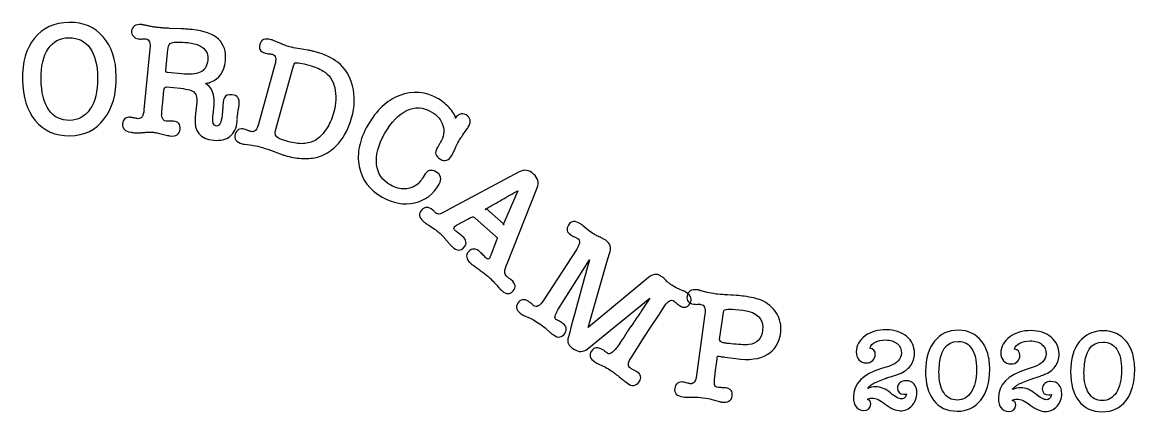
# Model space of a CAD drawing. Extents: x -9 to 42.7, y -72.1 to -54.
import ezdxf

# ---------------------------------------------------------------- set-up
doc = ezdxf.new("R2010")
doc.units = 0
doc.layers.add('LAYER_7', color=7, linetype='CONTINUOUS')

# ---------------------------------------------------------------- blocks, each defined once
blk = doc.blocks.new('BLOCK_2')
at = {"layer": 'LAYER_7', "color": 250}
for points, knots in [([(-6.753, -59.265), (-7.42, -59.273), (-7.953, -59.04), (-8.354, -58.565), (-8.74, -58.091), (-8.938, -57.456), (-8.947, -56.661), (-8.957, -55.861), (-8.772, -55.221), (-8.392, -54.743), (-8.008, -54.264), (-7.47, -54.02), (-6.778, -54.012), (-6.111, -54.004), (-5.585, -54.228), (-5.2, -54.682), (-4.804, -55.137), (-4.602, -55.747), (-4.592, -56.513), (-4.583, -57.342), (-4.772, -58.004), (-5.162, -58.498), (-5.531, -59.001), (-6.061, -59.257), (-6.753, -59.265)], [0, 0, 0, 0, 1, 1, 1, 2, 2, 2, 3, 3, 3, 4, 4, 4, 5, 5, 5, 6, 6, 6, 7, 7, 7, 8, 8, 8, 8]), ([(-0.232, -56.784), (-0.269, -56.801), (-0.303, -56.812), (-0.336, -56.819), (-0.369, -56.826), (-0.406, -56.835), (-0.447, -56.845), (-0.386, -56.886), (-0.332, -56.929), (-0.284, -56.973), (-0.236, -57.017), (-0.198, -57.068), (-0.169, -57.126), (-0.118, -57.22), (-0.084, -57.336), (-0.065, -57.474), (-0.046, -57.613), (-0.046, -57.778), (-0.065, -57.969), (-0.065, -57.969), (-0.097, -58.301), (-0.097, -58.301), (-0.104, -58.315), (-0.109, -58.342), (-0.112, -58.382), (-0.139, -58.657), (-0.084, -58.801), (0.054, -58.815), (0.196, -58.828), (0.284, -58.663), (0.318, -58.319), (0.318, -58.319), (0.338, -58.113), (0.338, -58.113), (0.338, -58.113), (0.348, -57.935), (0.348, -57.935), (0.348, -57.935), (0.358, -57.832), (0.358, -57.832), (0.365, -57.758), (0.374, -57.695), (0.384, -57.641), (0.394, -57.587), (0.408, -57.544), (0.426, -57.511), (0.487, -57.398), (0.603, -57.35), (0.775, -57.367), (1.026, -57.391), (1.138, -57.536), (1.113, -57.801), (1.112, -57.806), (1.11, -57.825), (1.107, -57.857), (1.104, -57.889), (1.098, -57.924), (1.09, -57.963), (1.087, -57.988), (1.083, -58.013), (1.078, -58.04), (1.073, -58.067), (1.07, -58.09), (1.068, -58.11), (1.058, -58.158), (1.052, -58.197), (1.049, -58.227), (1.046, -58.256), (1.044, -58.278), (1.042, -58.293), (1.042, -58.293), (1.025, -58.47), (1.025, -58.47), (1.028, -58.49), (1.029, -58.511), (1.026, -58.534), (1.024, -58.556), (1.022, -58.577), (1.02, -58.596), (0.99, -58.906), (0.879, -59.137), (0.689, -59.29), (0.497, -59.442), (0.245, -59.503), (-0.07, -59.473), (-0.704, -59.411), (-0.99, -59.065), (-0.929, -58.436), (-0.929, -58.436), (-0.908, -58.222), (-0.908, -58.222), (-0.908, -58.222), (-0.878, -57.987), (-0.878, -57.987), (-0.878, -57.987), (-0.863, -57.832), (-0.863, -57.832), (-0.835, -57.542), (-0.866, -57.355), (-0.957, -57.272), (-1.046, -57.169), (-1.263, -57.101), (-1.607, -57.067), (-1.607, -57.067), (-2.263, -57.003), (-2.263, -57.003), (-2.332, -56.997), (-2.372, -57.052), (-2.384, -57.17), (-2.384, -57.17), (-2.437, -57.716), (-2.437, -57.716), (-2.454, -57.888), (-2.466, -58.022), (-2.473, -58.118), (-2.479, -58.214), (-2.484, -58.275), (-2.486, -58.299), (-2.486, -58.299), (-2.486, -58.292), (-2.486, -58.292), (-2.465, -58.482), (-2.395, -58.584), (-2.277, -58.595), (-2.233, -58.599), (-2.191, -58.598), (-2.15, -58.592), (-2.07, -58.585), (-2.001, -58.585), (-1.942, -58.59), (-1.711, -58.613), (-1.606, -58.737), (-1.628, -58.963), (-1.651, -59.199), (-1.81, -59.303), (-2.105, -59.274), (-2.114, -59.268), (-2.124, -59.265), (-2.134, -59.264), (-2.163, -59.261), (-2.188, -59.256), (-2.207, -59.249), (-2.207, -59.249), (-2.578, -59.161), (-2.578, -59.161), (-2.656, -59.144), (-2.724, -59.13), (-2.782, -59.119), (-2.841, -59.108), (-2.897, -59.1), (-2.951, -59.095), (-2.981, -59.092), (-3.024, -59.093), (-3.081, -59.097), (-3.139, -59.101), (-3.199, -59.106), (-3.261, -59.109), (-3.324, -59.113), (-3.386, -59.118), (-3.449, -59.125), (-3.512, -59.131), (-3.565, -59.134), (-3.61, -59.135), (-3.664, -59.13), (-3.707, -59.128), (-3.74, -59.13), (-3.772, -59.131), (-3.827, -59.121), (-3.904, -59.099), (-4.189, -59.071), (-4.32, -58.939), (-4.297, -58.703), (-4.276, -58.487), (-4.153, -58.39), (-3.927, -58.412), (-3.922, -58.412), (-3.914, -58.414), (-3.905, -58.418), (-3.895, -58.421), (-3.881, -58.424), (-3.861, -58.426), (-3.846, -58.427), (-3.827, -58.43), (-3.802, -58.435), (-3.778, -58.44), (-3.754, -58.444), (-3.729, -58.446), (-3.705, -58.453), (-3.681, -58.459), (-3.656, -58.464), (-3.632, -58.469), (-3.608, -58.473), (-3.583, -58.475), (-3.426, -58.49), (-3.333, -58.356), (-3.305, -58.07), (-3.305, -58.07), (-3.029, -55.232), (-3.029, -55.232), (-3.002, -54.957), (-3.064, -54.804), (-3.215, -54.774), (-3.215, -54.779), (-3.238, -54.781), (-3.282, -54.779), (-3.327, -54.777), (-3.361, -54.778), (-3.387, -54.78), (-3.417, -54.782), (-3.449, -54.783), (-3.483, -54.782), (-3.518, -54.781), (-3.548, -54.779), (-3.572, -54.777), (-3.661, -54.768), (-3.736, -54.727), (-3.799, -54.654), (-3.861, -54.581), (-3.888, -54.503), (-3.88, -54.419), (-3.857, -54.188), (-3.701, -54.087), (-3.411, -54.115), (-3.401, -54.116), (-3.385, -54.118), (-3.363, -54.12), (-3.341, -54.122), (-3.32, -54.127), (-3.301, -54.133), (-3.243, -54.144), (-3.183, -54.156), (-3.122, -54.169), (-3.062, -54.183), (-3.004, -54.194), (-2.951, -54.205), (-2.902, -54.214), (-2.85, -54.223), (-2.793, -54.231), (-2.737, -54.239), (-2.675, -54.246), (-2.606, -54.253), (-2.537, -54.26), (-2.467, -54.266), (-2.395, -54.27), (-2.324, -54.274), (-2.246, -54.278), (-2.162, -54.281), (-2.162, -54.281), (-2.118, -54.286), (-2.118, -54.286), (-2.118, -54.286), (-1.576, -54.309), (-1.576, -54.309), (-1.487, -54.313), (-1.4, -54.317), (-1.314, -54.323), (-1.227, -54.329), (-1.147, -54.336), (-1.074, -54.343), (0.042, -54.452), (0.558, -54.936), (0.474, -55.796), (0.425, -56.303), (0.189, -56.632), (-0.232, -56.784)], [0, 0, 0, 0, 1, 1, 1, 2, 2, 2, 3, 3, 3, 4, 4, 4, 5, 5, 5, 6, 6, 6, 7, 7, 7, 8, 8, 8, 9, 9, 9, 10, 10, 10, 11, 11, 11, 12, 12, 12, 13, 13, 13, 14, 14, 14, 15, 15, 15, 16, 16, 16, 17, 17, 17, 18, 18, 18, 19, 19, 19, 20, 20, 20, 21, 21, 21, 22, 22, 22, 23, 23, 23, 24, 24, 24, 25, 25, 25, 26, 26, 26, 27, 27, 27, 28, 28, 28, 29, 29, 29, 30, 30, 30, 31, 31, 31, 32, 32, 32, 33, 33, 33, 34, 34, 34, 35, 35, 35, 36, 36, 36, 37, 37, 37, 38, 38, 38, 39, 39, 39, 40, 40, 40, 41, 41, 41, 42, 42, 42, 43, 43, 43, 44, 44, 44, 45, 45, 45, 46, 46, 46, 47, 47, 47, 48, 48, 48, 49, 49, 49, 50, 50, 50, 51, 51, 51, 52, 52, 52, 53, 53, 53, 54, 54, 54, 55, 55, 55, 56, 56, 56, 57, 57, 57, 58, 58, 58, 59, 59, 59, 60, 60, 60, 61, 61, 61, 62, 62, 62, 63, 63, 63, 64, 64, 64, 65, 65, 65, 66, 66, 66, 67, 67, 67, 68, 68, 68, 69, 69, 69, 70, 70, 70, 71, 71, 71, 72, 72, 72, 73, 73, 73, 74, 74, 74, 75, 75, 75, 76, 76, 76, 77, 77, 77, 78, 78, 78, 79, 79, 79, 80, 80, 80, 81, 81, 81, 82, 82, 82, 83, 83, 83, 84, 84, 84, 85, 85, 85, 86, 86, 86, 87, 87, 87, 88, 88, 88, 88]), ([(-6.792, -54.724), (-7.212, -54.729), (-7.533, -54.898), (-7.756, -55.231), (-7.98, -55.565), (-8.088, -56.036), (-8.08, -56.643), (-8.073, -57.26), (-7.954, -57.734), (-7.723, -58.065), (-7.492, -58.396), (-7.169, -58.559), (-6.754, -58.554), (-6.359, -58.549), (-6.045, -58.377), (-5.812, -58.039), (-5.569, -57.695), (-5.451, -57.212), (-5.458, -56.59), (-5.466, -55.982), (-5.584, -55.518), (-5.812, -55.197), (-6.041, -54.877), (-6.367, -54.719), (-6.792, -54.724)], [0, 0, 0, 0, 1, 1, 1, 2, 2, 2, 3, 3, 3, 4, 4, 4, 5, 5, 5, 6, 6, 6, 7, 7, 7, 8, 8, 8, 8]), ([(2.771, -55.975), (2.846, -55.703), (2.808, -55.542), (2.658, -55.49), (2.647, -55.493), (2.629, -55.49), (2.603, -55.483), (2.576, -55.476), (2.548, -55.471), (2.519, -55.468), (2.519, -55.468), (2.526, -55.469), (2.526, -55.469), (2.436, -55.46), (2.365, -55.448), (2.313, -55.434), (2.093, -55.374), (2.013, -55.239), (2.07, -55.03), (2.132, -54.806), (2.305, -54.733), (2.591, -54.811), (2.601, -54.814), (2.616, -54.818), (2.637, -54.824), (2.659, -54.83), (2.678, -54.838), (2.696, -54.848), (2.696, -54.848), (3.04, -54.996), (3.04, -54.996), (3.104, -55.024), (3.17, -55.05), (3.237, -55.073), (3.305, -55.097), (3.377, -55.119), (3.453, -55.14), (3.572, -55.173), (3.698, -55.2), (3.831, -55.221), (3.831, -55.221), (4.294, -55.294), (4.294, -55.294), (4.339, -55.301), (4.391, -55.312), (4.451, -55.326), (4.511, -55.34), (4.577, -55.356), (4.648, -55.376), (5.087, -55.496), (5.434, -55.658), (5.691, -55.862), (6.035, -56.136), (6.265, -56.501), (6.381, -56.958), (6.496, -57.414), (6.481, -57.909), (6.334, -58.443), (6.212, -58.891), (6.006, -59.285), (5.718, -59.626), (5.582, -59.783), (5.434, -59.914), (5.272, -60.018), (5.11, -60.122), (4.94, -60.201), (4.762, -60.255), (4.553, -60.305), (4.327, -60.327), (4.083, -60.322), (3.838, -60.316), (3.588, -60.278), (3.33, -60.208), (3.278, -60.193), (3.226, -60.178), (3.174, -60.161), (3.122, -60.144), (3.071, -60.126), (3.02, -60.107), (3.02, -60.107), (2.56, -59.935), (2.56, -59.935), (2.407, -59.877), (2.245, -59.825), (2.073, -59.778), (1.925, -59.737), (1.804, -59.712), (1.71, -59.701), (1.71, -59.701), (1.368, -59.661), (1.368, -59.661), (1.349, -59.656), (1.331, -59.654), (1.316, -59.655), (1.316, -59.655), (1.251, -59.637), (1.251, -59.637), (0.975, -59.561), (0.868, -59.411), (0.929, -59.187), (0.955, -59.092), (1.009, -59.024), (1.089, -58.982), (1.17, -58.94), (1.256, -58.931), (1.346, -58.956), (1.403, -58.972), (1.47, -58.998), (1.547, -59.034), (1.566, -59.04), (1.585, -59.046), (1.604, -59.054), (1.622, -59.061), (1.643, -59.068), (1.667, -59.075), (1.824, -59.118), (1.94, -59.002), (2.016, -58.725), (2.016, -58.725), (2.771, -55.975), (2.771, -55.975)], [0, 0, 0, 0, 1, 1, 1, 2, 2, 2, 3, 3, 3, 4, 4, 4, 5, 5, 5, 6, 6, 6, 7, 7, 7, 8, 8, 8, 9, 9, 9, 10, 10, 10, 11, 11, 11, 12, 12, 12, 13, 13, 13, 14, 14, 14, 15, 15, 15, 16, 16, 16, 17, 17, 17, 18, 18, 18, 19, 19, 19, 20, 20, 20, 21, 21, 21, 22, 22, 22, 23, 23, 23, 24, 24, 24, 25, 25, 25, 26, 26, 26, 27, 27, 27, 28, 28, 28, 29, 29, 29, 30, 30, 30, 31, 31, 31, 32, 32, 32, 33, 33, 33, 34, 34, 34, 35, 35, 35, 36, 36, 36, 37, 37, 37, 38, 38, 38, 39, 39, 39, 40, 40, 40, 40]), ([(-1.556, -56.395), (-1.37, -56.413), (-1.205, -56.417), (-1.062, -56.406), (-0.92, -56.395), (-0.799, -56.367), (-0.701, -56.322), (-0.494, -56.233), (-0.376, -56.044), (-0.348, -55.754), (-0.302, -55.282), (-0.608, -55.014), (-1.267, -54.949), (-1.64, -54.913), (-1.891, -54.916), (-2.019, -54.958), (-2.117, -54.988), (-2.172, -55.072), (-2.185, -55.21), (-2.189, -55.244), (-2.193, -55.281), (-2.2, -55.32), (-2.206, -55.359), (-2.211, -55.393), (-2.213, -55.423), (-2.213, -55.423), (-2.293, -56.241), (-2.293, -56.241), (-2.297, -56.281), (-2.296, -56.304), (-2.289, -56.312), (-2.282, -56.32), (-2.259, -56.326), (-2.22, -56.33), (-2.22, -56.33), (-1.556, -56.395), (-1.556, -56.395)], [0, 0, 0, 0, 1, 1, 1, 2, 2, 2, 3, 3, 3, 4, 4, 4, 5, 5, 5, 6, 6, 6, 7, 7, 7, 8, 8, 8, 9, 9, 9, 10, 10, 10, 11, 11, 11, 12, 12, 12, 12]), ([(2.802, -59.025), (2.758, -59.187), (2.804, -59.308), (2.941, -59.386), (2.985, -59.414), (3.166, -59.471), (3.485, -59.559), (3.733, -59.627), (3.96, -59.649), (4.166, -59.626), (4.372, -59.603), (4.55, -59.543), (4.699, -59.446), (4.878, -59.316), (5.036, -59.147), (5.173, -58.939), (5.309, -58.73), (5.416, -58.488), (5.491, -58.212), (5.612, -57.773), (5.631, -57.382), (5.549, -57.037), (5.467, -56.691), (5.29, -56.435), (5.018, -56.269), (4.848, -56.161), (4.625, -56.069), (4.349, -55.993), (4.02, -55.903), (3.812, -55.866), (3.726, -55.883), (3.726, -55.883), (3.728, -55.876), (3.728, -55.876), (3.683, -55.89), (3.64, -55.972), (3.598, -56.125), (3.598, -56.125), (2.802, -59.025), (2.802, -59.025)], [0, 0, 0, 0, 1, 1, 1, 2, 2, 2, 3, 3, 3, 4, 4, 4, 5, 5, 5, 6, 6, 6, 7, 7, 7, 8, 8, 8, 9, 9, 9, 10, 10, 10, 11, 11, 11, 12, 12, 12, 13, 13, 13, 13]), ([(10.366, -57.558), (10.461, -57.612), (10.557, -57.681), (10.654, -57.764), (10.751, -57.848), (10.838, -57.934), (10.913, -58.022), (10.988, -58.11), (11.048, -58.194), (11.094, -58.273), (11.139, -58.353), (11.157, -58.416), (11.148, -58.462), (11.204, -58.363), (11.277, -58.298), (11.366, -58.266), (11.455, -58.234), (11.549, -58.246), (11.648, -58.302), (11.858, -58.422), (11.899, -58.596), (11.77, -58.823), (11.748, -58.862), (11.683, -58.961), (11.575, -59.121), (11.575, -59.121), (11.578, -59.115), (11.578, -59.115), (11.511, -59.213), (11.454, -59.296), (11.408, -59.363), (11.361, -59.43), (11.327, -59.483), (11.305, -59.522), (11.246, -59.625), (11.189, -59.74), (11.134, -59.868), (11.134, -59.868), (11.022, -60.111), (11.022, -60.111), (11.022, -60.111), (10.982, -60.182), (10.982, -60.182), (10.845, -60.422), (10.669, -60.482), (10.455, -60.36), (10.218, -60.226), (10.17, -60.045), (10.311, -59.818), (10.333, -59.779), (10.355, -59.741), (10.38, -59.704), (10.404, -59.666), (10.425, -59.63), (10.445, -59.596), (10.61, -59.326), (10.652, -59.058), (10.574, -58.792), (10.495, -58.525), (10.314, -58.312), (10.03, -58.151), (9.652, -57.937), (9.274, -57.918), (8.895, -58.095), (8.516, -58.272), (8.177, -58.624), (7.877, -59.152), (7.57, -59.694), (7.441, -60.176), (7.491, -60.599), (7.54, -61.021), (7.761, -61.344), (8.152, -61.566), (8.362, -61.685), (8.578, -61.741), (8.798, -61.732), (9.019, -61.724), (9.211, -61.655), (9.375, -61.527), (9.428, -61.483), (9.48, -61.428), (9.533, -61.361), (9.585, -61.294), (9.639, -61.211), (9.695, -61.113), (9.834, -60.868), (10.017, -60.81), (10.245, -60.939), (10.485, -61.076), (10.536, -61.266), (10.397, -61.511), (10.132, -61.98), (9.749, -62.268), (9.25, -62.377), (8.76, -62.49), (8.259, -62.402), (7.748, -62.112), (7.164, -61.78), (6.808, -61.306), (6.682, -60.689), (6.623, -60.383), (6.627, -60.071), (6.696, -59.756), (6.764, -59.44), (6.894, -59.114), (7.084, -58.779), (7.282, -58.431), (7.502, -58.143), (7.745, -57.915), (7.988, -57.686), (8.262, -57.514), (8.567, -57.397), (9.169, -57.166), (9.769, -57.219), (10.366, -57.558)], [0, 0, 0, 0, 1, 1, 1, 2, 2, 2, 3, 3, 3, 4, 4, 4, 5, 5, 5, 6, 6, 6, 7, 7, 7, 8, 8, 8, 9, 9, 9, 10, 10, 10, 11, 11, 11, 12, 12, 12, 13, 13, 13, 14, 14, 14, 15, 15, 15, 16, 16, 16, 17, 17, 17, 18, 18, 18, 19, 19, 19, 20, 20, 20, 21, 21, 21, 22, 22, 22, 23, 23, 23, 24, 24, 24, 25, 25, 25, 26, 26, 26, 27, 27, 27, 28, 28, 28, 29, 29, 29, 30, 30, 30, 31, 31, 31, 32, 32, 32, 33, 33, 33, 34, 34, 34, 35, 35, 35, 36, 36, 36, 37, 37, 37, 38, 38, 38, 38]), ([(13.064, -64.116), (13.082, -64.066), (13.088, -64.031), (13.084, -64.01), (13.079, -63.989), (13.056, -63.961), (13.016, -63.924), (13.016, -63.924), (12.068, -63.084), (12.068, -63.084), (12.024, -63.045), (11.984, -63.028), (11.949, -63.033), (11.915, -63.039), (11.841, -63.071), (11.73, -63.131), (11.73, -63.131), (11.206, -63.409), (11.206, -63.409), (11.168, -63.428), (11.14, -63.449), (11.12, -63.471), (11.061, -63.538), (11.071, -63.606), (11.148, -63.674), (11.163, -63.687), (11.184, -63.705), (11.212, -63.726), (11.239, -63.747), (11.269, -63.769), (11.302, -63.791), (11.335, -63.814), (11.365, -63.836), (11.393, -63.857), (11.42, -63.878), (11.445, -63.898), (11.467, -63.918), (11.674, -64.101), (11.701, -64.28), (11.547, -64.454), (11.399, -64.62), (11.214, -64.604), (10.993, -64.408), (10.978, -64.395), (10.962, -64.379), (10.945, -64.361), (10.929, -64.343), (10.913, -64.323), (10.897, -64.303), (10.897, -64.303), (10.875, -64.284), (10.875, -64.284), (10.875, -64.284), (10.643, -64.009), (10.643, -64.009), (10.625, -63.986), (10.594, -63.953), (10.551, -63.912), (10.508, -63.871), (10.465, -63.831), (10.421, -63.792), (10.369, -63.746), (10.319, -63.703), (10.271, -63.664), (10.223, -63.625), (10.187, -63.597), (10.161, -63.581), (10.161, -63.581), (9.91, -63.418), (9.91, -63.418), (9.856, -63.383), (9.807, -63.35), (9.765, -63.319), (9.723, -63.288), (9.687, -63.26), (9.658, -63.234), (9.458, -63.057), (9.432, -62.885), (9.579, -62.719), (9.733, -62.545), (9.908, -62.545), (10.104, -62.719), (10.123, -62.735), (10.137, -62.747), (10.148, -62.753), (10.159, -62.759), (10.17, -62.774), (10.182, -62.798), (10.182, -62.798), (10.232, -62.843), (10.232, -62.843), (10.292, -62.895), (10.361, -62.91), (10.44, -62.888), (10.488, -62.878), (10.592, -62.828), (10.751, -62.738), (10.751, -62.738), (14.117, -60.941), (14.117, -60.941), (14.344, -60.819), (14.565, -60.852), (14.779, -61.043), (14.986, -61.226), (15.043, -61.438), (14.949, -61.678), (14.949, -61.678), (13.562, -65.162), (13.562, -65.162), (13.486, -65.352), (13.445, -65.489), (13.44, -65.573), (13.434, -65.657), (13.463, -65.728), (13.526, -65.783), (13.552, -65.806), (13.572, -65.821), (13.586, -65.827), (13.612, -65.85), (13.634, -65.867), (13.653, -65.881), (13.671, -65.894), (13.687, -65.906), (13.702, -65.919), (13.717, -65.933), (13.731, -65.942), (13.746, -65.948), (13.949, -66.129), (13.979, -66.3), (13.834, -66.463), (13.684, -66.633), (13.51, -66.631), (13.315, -66.457), (13.296, -66.441), (13.275, -66.422), (13.251, -66.401), (13.227, -66.379), (13.207, -66.358), (13.192, -66.338), (13.185, -66.332), (13.178, -66.324), (13.172, -66.316), (13.166, -66.308), (13.162, -66.302), (13.158, -66.298), (13.06, -66.185), (12.973, -66.09), (12.897, -66.013), (12.821, -65.935), (12.756, -65.873), (12.705, -65.827), (12.642, -65.771), (12.555, -65.701), (12.443, -65.615), (12.331, -65.528), (12.194, -65.428), (12.034, -65.311), (12.026, -65.305), (12.017, -65.298), (12.006, -65.292), (11.995, -65.285), (11.986, -65.279), (11.979, -65.273), (11.953, -65.256), (11.929, -65.238), (11.905, -65.216), (11.881, -65.195), (11.861, -65.178), (11.846, -65.165), (11.643, -64.985), (11.617, -64.81), (11.768, -64.64), (11.918, -64.47), (12.103, -64.481), (12.321, -64.675), (12.339, -64.691), (12.36, -64.712), (12.385, -64.736), (12.409, -64.761), (12.434, -64.788), (12.461, -64.818), (12.483, -64.845), (12.507, -64.871), (12.531, -64.896), (12.555, -64.92), (12.573, -64.938), (12.584, -64.948), (12.639, -64.997), (12.688, -64.997), (12.731, -64.949), (12.734, -64.946), (12.739, -64.937), (12.745, -64.922), (12.751, -64.908), (12.759, -64.888), (12.768, -64.863), (12.768, -64.863), (12.795, -64.798), (12.795, -64.798), (12.795, -64.798), (12.79, -64.804), (12.79, -64.804), (12.79, -64.804), (13.064, -64.116), (13.064, -64.116)], [0, 0, 0, 0, 1, 1, 1, 2, 2, 2, 3, 3, 3, 4, 4, 4, 5, 5, 5, 6, 6, 6, 7, 7, 7, 8, 8, 8, 9, 9, 9, 10, 10, 10, 11, 11, 11, 12, 12, 12, 13, 13, 13, 14, 14, 14, 15, 15, 15, 16, 16, 16, 17, 17, 17, 18, 18, 18, 19, 19, 19, 20, 20, 20, 21, 21, 21, 22, 22, 22, 23, 23, 23, 24, 24, 24, 25, 25, 25, 26, 26, 26, 27, 27, 27, 28, 28, 28, 29, 29, 29, 30, 30, 30, 31, 31, 31, 32, 32, 32, 33, 33, 33, 34, 34, 34, 35, 35, 35, 36, 36, 36, 37, 37, 37, 38, 38, 38, 39, 39, 39, 40, 40, 40, 41, 41, 41, 42, 42, 42, 43, 43, 43, 44, 44, 44, 45, 45, 45, 46, 46, 46, 47, 47, 47, 48, 48, 48, 49, 49, 49, 50, 50, 50, 51, 51, 51, 52, 52, 52, 53, 53, 53, 54, 54, 54, 55, 55, 55, 56, 56, 56, 57, 57, 57, 58, 58, 58, 59, 59, 59, 60, 60, 60, 61, 61, 61, 62, 62, 62, 63, 63, 63, 64, 64, 64, 65, 65, 65, 66, 66, 66, 67, 67, 67, 68, 68, 68, 68]), ([(14.054, -61.816), (13.807, -61.953), (13.561, -62.091), (13.315, -62.23), (13.07, -62.369), (12.828, -62.51), (12.588, -62.654), (12.588, -62.654), (13.381, -63.357), (13.381, -63.357), (13.381, -63.357), (13.39, -63.346), (13.39, -63.346), (13.39, -63.346), (14.054, -61.816), (14.054, -61.816)], [0, 0, 0, 0, 1, 1, 1, 2, 2, 2, 3, 3, 3, 4, 4, 4, 5, 5, 5, 5]), ([(12.543, -62.693), (12.536, -62.694), (12.536, -62.69), (12.542, -62.683), (12.542, -62.683), (12.543, -62.693), (12.543, -62.693)], [0, 0, 0, 0, 1, 1, 1, 2, 2, 2, 2]), ([(12.542, -62.683), (12.549, -62.676), (12.555, -62.67), (12.562, -62.666), (12.569, -62.662), (12.569, -62.664), (12.563, -62.671), (12.556, -62.672), (12.55, -62.674), (12.547, -62.677), (12.547, -62.677), (12.542, -62.683), (12.542, -62.683)], [0, 0, 0, 0, 1, 1, 1, 2, 2, 2, 3, 3, 3, 4, 4, 4, 4]), ([(12.568, -62.666), (12.571, -62.662), (12.572, -62.653), (12.571, -62.639), (12.571, -62.639), (12.588, -62.654), (12.588, -62.654), (12.581, -62.654), (12.574, -62.658), (12.568, -62.666)], [0, 0, 0, 0, 1, 1, 1, 2, 2, 2, 3, 3, 3, 3]), ([(13.367, -63.394), (13.366, -63.388), (13.368, -63.382), (13.371, -63.378), (13.375, -63.375), (13.377, -63.368), (13.381, -63.357), (13.381, -63.357), (13.414, -63.386), (13.414, -63.386), (13.392, -63.381), (13.377, -63.383), (13.367, -63.394)], [0, 0, 0, 0, 1, 1, 1, 2, 2, 2, 3, 3, 3, 4, 4, 4, 4]), ([(18.244, -64.922), (18.244, -64.922), (18.247, -64.916), (18.247, -64.916), (18.247, -64.916), (17.32, -68.155), (17.32, -68.155), (17.32, -68.155), (20.111, -65.841), (20.111, -65.841), (20.311, -65.677), (20.501, -65.653), (20.679, -65.769), (20.679, -65.769), (20.71, -65.789), (20.71, -65.789), (20.751, -65.816), (20.805, -65.86), (20.872, -65.921), (20.941, -65.995), (20.984, -66.037), (21.001, -66.048), (21.031, -66.074), (21.066, -66.101), (21.107, -66.13), (21.147, -66.159), (21.192, -66.19), (21.241, -66.222), (21.353, -66.295), (21.444, -66.345), (21.514, -66.373), (21.514, -66.373), (21.715, -66.458), (21.715, -66.458), (21.737, -66.461), (21.779, -66.482), (21.841, -66.523), (22.094, -66.686), (22.157, -66.866), (22.031, -67.061), (21.912, -67.243), (21.756, -67.271), (21.561, -67.145), (21.536, -67.128), (21.511, -67.111), (21.486, -67.091), (21.46, -67.072), (21.436, -67.052), (21.414, -67.031), (21.392, -67.011), (21.364, -66.989), (21.33, -66.964), (21.296, -66.939), (21.282, -66.925), (21.289, -66.924), (21.158, -66.845), (21.015, -66.925), (20.859, -67.166), (20.859, -67.166), (20.589, -67.582), (20.589, -67.582), (20.589, -67.582), (20.24, -68.106), (20.24, -68.106), (20.24, -68.106), (19.913, -68.61), (19.913, -68.61), (19.913, -68.61), (19.306, -69.559), (19.306, -69.559), (19.15, -69.799), (19.139, -69.962), (19.272, -70.048), (19.288, -70.059), (19.304, -70.068), (19.32, -70.075), (19.336, -70.083), (19.352, -70.092), (19.369, -70.102), (19.42, -70.124), (19.455, -70.141), (19.476, -70.155), (19.497, -70.168), (19.511, -70.177), (19.52, -70.182), (19.532, -70.191), (19.543, -70.196), (19.553, -70.2), (19.562, -70.203), (19.569, -70.206), (19.573, -70.209), (19.768, -70.335), (19.806, -70.489), (19.688, -70.672), (19.626, -70.767), (19.542, -70.824), (19.436, -70.843), (19.329, -70.863), (19.228, -70.827), (19.134, -70.736), (19.057, -70.674), (18.997, -70.631), (18.954, -70.606), (18.911, -70.581), (18.865, -70.543), (18.815, -70.494), (18.721, -70.421), (18.643, -70.359), (18.582, -70.308), (18.521, -70.256), (18.456, -70.208), (18.385, -70.162), (18.298, -70.106), (18.21, -70.053), (18.121, -70.004), (18.032, -69.955), (17.939, -69.911), (17.841, -69.871), (17.758, -69.835), (17.684, -69.795), (17.618, -69.753), (17.394, -69.607), (17.343, -69.441), (17.464, -69.255), (17.587, -69.065), (17.763, -69.043), (17.991, -69.191), (18.016, -69.207), (18.036, -69.219), (18.052, -69.226), (18.068, -69.233), (18.081, -69.246), (18.092, -69.266), (18.11, -69.283), (18.128, -69.297), (18.144, -69.308), (18.161, -69.319), (18.173, -69.327), (18.182, -69.332), (18.182, -69.332), (18.231, -69.365), (18.231, -69.365), (18.314, -69.418), (18.447, -69.331), (18.631, -69.103), (18.662, -69.064), (18.712, -68.994), (18.781, -68.891), (18.85, -68.789), (18.935, -68.661), (19.034, -68.508), (19.077, -68.442), (19.13, -68.361), (19.192, -68.266), (19.253, -68.17), (19.327, -68.062), (19.411, -67.94), (19.46, -67.866), (19.52, -67.777), (19.593, -67.674), (19.666, -67.571), (19.726, -67.482), (19.775, -67.407), (19.775, -67.407), (20.174, -66.792), (20.174, -66.792), (20.174, -66.792), (17.267, -69.163), (17.267, -69.163), (17.177, -69.229), (17.08, -69.264), (16.974, -69.268), (16.868, -69.273), (16.761, -69.241), (16.653, -69.171), (16.52, -69.084), (16.435, -69), (16.398, -68.917), (16.36, -68.834), (16.36, -68.728), (16.397, -68.598), (16.554, -68.011), (16.715, -67.416), (16.881, -66.811), (17.047, -66.206), (17.213, -65.607), (17.379, -65.015), (17.379, -65.015), (15.911, -67.347), (15.911, -67.347), (15.762, -67.586), (15.731, -67.733), (15.818, -67.79), (15.851, -67.812), (15.908, -67.837), (15.989, -67.866), (15.989, -67.866), (16.082, -67.926), (16.082, -67.926), (16.306, -68.072), (16.355, -68.241), (16.228, -68.436), (16.102, -68.631), (15.925, -68.654), (15.697, -68.506), (15.681, -68.496), (15.664, -68.485), (15.647, -68.474), (15.631, -68.463), (15.614, -68.449), (15.596, -68.432), (15.596, -68.432), (15.602, -68.436), (15.602, -68.436), (15.596, -68.426), (15.585, -68.416), (15.569, -68.405), (15.569, -68.405), (15.311, -68.176), (15.311, -68.176), (15.236, -68.11), (15.145, -68.042), (15.037, -67.972), (14.826, -67.835), (14.685, -67.753), (14.615, -67.725), (14.615, -67.725), (14.328, -67.609), (14.328, -67.609), (14.315, -67.601), (14.304, -67.597), (14.292, -67.595), (14.292, -67.595), (14.243, -67.563), (14.243, -67.563), (13.99, -67.399), (13.927, -67.22), (14.053, -67.025), (14.107, -66.942), (14.179, -66.894), (14.271, -66.88), (14.363, -66.865), (14.446, -66.882), (14.521, -66.931), (14.549, -66.95), (14.581, -66.973), (14.616, -67.002), (14.651, -67.03), (14.681, -67.056), (14.707, -67.078), (14.721, -67.093), (14.741, -67.109), (14.766, -67.125), (14.778, -67.133), (14.787, -67.142), (14.793, -67.151), (14.925, -67.237), (15.069, -67.16), (15.225, -66.92), (15.225, -66.92), (16.782, -64.521), (16.782, -64.521), (16.932, -64.289), (16.947, -64.125), (16.827, -64.029), (16.824, -64.033), (16.803, -64.024), (16.765, -64.002), (16.726, -63.98), (16.695, -63.964), (16.672, -63.955), (16.644, -63.943), (16.615, -63.929), (16.585, -63.912), (16.554, -63.895), (16.529, -63.88), (16.508, -63.867), (16.318, -63.743), (16.281, -63.59), (16.4, -63.408), (16.526, -63.213), (16.714, -63.196), (16.962, -63.358), (16.97, -63.363), (16.984, -63.372), (17.003, -63.384), (17.021, -63.396), (17.037, -63.409), (17.051, -63.424), (17.051, -63.424), (17.24, -63.582), (17.24, -63.582), (17.332, -63.659), (17.421, -63.726), (17.508, -63.782), (17.545, -63.806), (17.589, -63.832), (17.639, -63.859), (17.69, -63.886), (17.749, -63.915), (17.816, -63.947), (17.888, -63.982), (17.95, -64.013), (18.002, -64.041), (18.055, -64.069), (18.097, -64.094), (18.131, -64.116), (18.338, -64.25), (18.396, -64.456), (18.305, -64.732), (18.305, -64.732), (18.244, -64.922), (18.244, -64.922)], [0, 0, 0, 0, 1, 1, 1, 2, 2, 2, 3, 3, 3, 4, 4, 4, 5, 5, 5, 6, 6, 6, 7, 7, 7, 8, 8, 8, 9, 9, 9, 10, 10, 10, 11, 11, 11, 12, 12, 12, 13, 13, 13, 14, 14, 14, 15, 15, 15, 16, 16, 16, 17, 17, 17, 18, 18, 18, 19, 19, 19, 20, 20, 20, 21, 21, 21, 22, 22, 22, 23, 23, 23, 24, 24, 24, 25, 25, 25, 26, 26, 26, 27, 27, 27, 28, 28, 28, 29, 29, 29, 30, 30, 30, 31, 31, 31, 32, 32, 32, 33, 33, 33, 34, 34, 34, 35, 35, 35, 36, 36, 36, 37, 37, 37, 38, 38, 38, 39, 39, 39, 40, 40, 40, 41, 41, 41, 42, 42, 42, 43, 43, 43, 44, 44, 44, 45, 45, 45, 46, 46, 46, 47, 47, 47, 48, 48, 48, 49, 49, 49, 50, 50, 50, 51, 51, 51, 52, 52, 52, 53, 53, 53, 54, 54, 54, 55, 55, 55, 56, 56, 56, 57, 57, 57, 58, 58, 58, 59, 59, 59, 60, 60, 60, 61, 61, 61, 62, 62, 62, 63, 63, 63, 64, 64, 64, 65, 65, 65, 66, 66, 66, 67, 67, 67, 68, 68, 68, 69, 69, 69, 70, 70, 70, 71, 71, 71, 72, 72, 72, 73, 73, 73, 74, 74, 74, 75, 75, 75, 76, 76, 76, 77, 77, 77, 78, 78, 78, 79, 79, 79, 80, 80, 80, 81, 81, 81, 82, 82, 82, 83, 83, 83, 84, 84, 84, 85, 85, 85, 86, 86, 86, 87, 87, 87, 88, 88, 88, 89, 89, 89, 90, 90, 90, 91, 91, 91, 92, 92, 92, 93, 93, 93, 94, 94, 94, 95, 95, 95, 96, 96, 96, 97, 97, 97, 98, 98, 98, 99, 99, 99, 100, 100, 100, 101, 101, 101, 102, 102, 102, 103, 103, 103, 104, 104, 104, 104]), ([(22.733, -67.546), (22.772, -67.262), (22.71, -67.109), (22.549, -67.087), (22.539, -67.086), (22.529, -67.085), (22.519, -67.083), (22.51, -67.082), (22.492, -67.082), (22.467, -67.084), (22.457, -67.082), (22.447, -67.082), (22.437, -67.083), (22.427, -67.084), (22.417, -67.084), (22.407, -67.083), (22.407, -67.083), (22.422, -67.085), (22.422, -67.085), (22.332, -67.087), (22.26, -67.085), (22.206, -67.078), (21.976, -67.046), (21.876, -66.921), (21.906, -66.7), (21.938, -66.47), (22.098, -66.375), (22.386, -66.415), (22.411, -66.418), (22.433, -66.421), (22.452, -66.424), (22.472, -66.426), (22.491, -66.431), (22.51, -66.439), (22.51, -66.439), (22.503, -66.438), (22.503, -66.438), (22.503, -66.438), (22.842, -66.529), (22.842, -66.529), (22.957, -66.56), (23.093, -66.586), (23.25, -66.607), (23.357, -66.622), (23.498, -66.633), (23.671, -66.642), (23.671, -66.642), (23.664, -66.641), (23.664, -66.641), (23.857, -66.647), (24.029, -66.657), (24.18, -66.67), (24.33, -66.683), (24.456, -66.697), (24.559, -66.711), (24.882, -66.755), (25.145, -66.816), (25.349, -66.893), (25.495, -66.958), (25.629, -67.042), (25.752, -67.146), (25.875, -67.25), (25.976, -67.367), (26.055, -67.498), (26.135, -67.629), (26.193, -67.77), (26.23, -67.922), (26.266, -68.074), (26.273, -68.23), (26.251, -68.392), (26.187, -68.867), (25.977, -69.208), (25.622, -69.417), (25.267, -69.625), (24.781, -69.687), (24.165, -69.603), (24.165, -69.603), (23.658, -69.534), (23.658, -69.534), (23.585, -69.524), (23.521, -69.515), (23.467, -69.508), (23.413, -69.5), (23.375, -69.493), (23.351, -69.484), (23.331, -69.487), (23.318, -69.494), (23.314, -69.505), (23.31, -69.518), (23.305, -69.548), (23.298, -69.597), (23.298, -69.597), (23.279, -69.736), (23.279, -69.736), (23.198, -70.333), (23.164, -70.688), (23.179, -70.799), (23.188, -70.88), (23.249, -70.929), (23.361, -70.944), (23.386, -70.947), (23.408, -70.949), (23.428, -70.949), (23.448, -70.949), (23.47, -70.949), (23.495, -70.947), (23.52, -70.95), (23.546, -70.953), (23.573, -70.954), (23.6, -70.955), (23.621, -70.957), (23.636, -70.959), (23.651, -70.961), (23.663, -70.961), (23.673, -70.96), (23.683, -70.959), (23.693, -70.959), (23.703, -70.96), (23.928, -70.991), (24.026, -71.114), (23.997, -71.33), (23.965, -71.564), (23.799, -71.661), (23.501, -71.621), (23.492, -71.615), (23.482, -71.611), (23.472, -71.609), (23.462, -71.608), (23.451, -71.607), (23.439, -71.605), (23.427, -71.603), (23.416, -71.599), (23.407, -71.593), (23.407, -71.593), (23.062, -71.494), (23.062, -71.494), (22.966, -71.466), (22.825, -71.439), (22.639, -71.414), (22.483, -71.392), (22.352, -71.382), (22.247, -71.383), (22.247, -71.383), (21.828, -71.385), (21.828, -71.385), (21.813, -71.383), (21.798, -71.384), (21.783, -71.387), (21.783, -71.387), (21.724, -71.379), (21.724, -71.379), (21.431, -71.339), (21.3, -71.204), (21.331, -70.973), (21.344, -70.876), (21.388, -70.801), (21.463, -70.748), (21.537, -70.696), (21.621, -70.676), (21.714, -70.689), (21.782, -70.699), (21.852, -70.716), (21.924, -70.74), (21.943, -70.743), (21.962, -70.747), (21.982, -70.752), (22.001, -70.757), (22.023, -70.761), (22.047, -70.765), (22.209, -70.787), (22.309, -70.656), (22.348, -70.372), (22.348, -70.372), (22.733, -67.546), (22.733, -67.546)], [0, 0, 0, 0, 1, 1, 1, 2, 2, 2, 3, 3, 3, 4, 4, 4, 5, 5, 5, 6, 6, 6, 7, 7, 7, 8, 8, 8, 9, 9, 9, 10, 10, 10, 11, 11, 11, 12, 12, 12, 13, 13, 13, 14, 14, 14, 15, 15, 15, 16, 16, 16, 17, 17, 17, 18, 18, 18, 19, 19, 19, 20, 20, 20, 21, 21, 21, 22, 22, 22, 23, 23, 23, 24, 24, 24, 25, 25, 25, 26, 26, 26, 27, 27, 27, 28, 28, 28, 29, 29, 29, 30, 30, 30, 31, 31, 31, 32, 32, 32, 33, 33, 33, 34, 34, 34, 35, 35, 35, 36, 36, 36, 37, 37, 37, 38, 38, 38, 39, 39, 39, 40, 40, 40, 41, 41, 41, 42, 42, 42, 43, 43, 43, 44, 44, 44, 45, 45, 45, 46, 46, 46, 47, 47, 47, 48, 48, 48, 49, 49, 49, 50, 50, 50, 51, 51, 51, 52, 52, 52, 53, 53, 53, 54, 54, 54, 55, 55, 55, 56, 56, 56, 57, 57, 57, 58, 58, 58, 58]), ([(23.634, -67.355), (23.611, -67.376), (23.586, -67.485), (23.559, -67.681), (23.559, -67.681), (23.417, -68.723), (23.417, -68.723), (23.409, -68.787), (23.462, -68.834), (23.577, -68.865), (23.607, -68.869), (23.631, -68.873), (23.65, -68.878), (23.67, -68.884), (23.691, -68.888), (23.716, -68.891), (23.74, -68.895), (23.771, -68.897), (23.808, -68.9), (23.845, -68.903), (23.896, -68.908), (23.959, -68.917), (24.111, -68.933), (24.257, -68.945), (24.395, -68.954), (24.534, -68.963), (24.661, -68.963), (24.777, -68.954), (25.146, -68.909), (25.358, -68.691), (25.412, -68.3), (25.484, -67.767), (25.178, -67.453), (24.493, -67.36), (23.979, -67.29), (23.693, -67.288), (23.634, -67.355)], [0, 0, 0, 0, 1, 1, 1, 2, 2, 2, 3, 3, 3, 4, 4, 4, 5, 5, 5, 6, 6, 6, 7, 7, 7, 8, 8, 8, 9, 9, 9, 10, 10, 10, 11, 11, 11, 12, 12, 12, 12]), ([(30.573, -70.743), (30.516, -70.774), (30.464, -70.81), (30.416, -70.85), (30.368, -70.89), (30.326, -70.935), (30.29, -70.984), (30.4, -70.932), (30.525, -70.907), (30.666, -70.908), (30.896, -70.91), (31.124, -71.006), (31.351, -71.195), (31.575, -71.378), (31.744, -71.469), (31.857, -71.47), (31.924, -71.471), (31.978, -71.45), (32.019, -71.406), (32.06, -71.362), (32.084, -71.303), (32.092, -71.229), (32.06, -71.243), (32.021, -71.25), (31.975, -71.249), (31.771, -71.247), (31.669, -71.151), (31.671, -70.96), (31.672, -70.862), (31.71, -70.781), (31.785, -70.718), (31.86, -70.655), (31.957, -70.625), (32.077, -70.626), (32.229, -70.628), (32.35, -70.679), (32.44, -70.781), (32.531, -70.882), (32.576, -71.021), (32.574, -71.197), (32.572, -71.426), (32.497, -71.62), (32.351, -71.777), (32.201, -71.941), (32.017, -72.022), (31.798, -72.02), (31.597, -72.018), (31.365, -71.915), (31.103, -71.711), (30.868, -71.526), (30.665, -71.432), (30.492, -71.43), (30.397, -71.429), (30.324, -71.452), (30.274, -71.497), (30.38, -71.519), (30.432, -71.588), (30.431, -71.705), (30.429, -71.906), (30.315, -72.005), (30.089, -72.003), (29.951, -72.001), (29.84, -71.947), (29.755, -71.838), (29.669, -71.73), (29.628, -71.582), (29.63, -71.395), (29.636, -70.764), (30.069, -70.32), (30.929, -70.064), (30.929, -70.064), (31.295, -69.946), (31.295, -69.946), (31.469, -69.888), (31.605, -69.808), (31.705, -69.707), (31.805, -69.605), (31.855, -69.488), (31.857, -69.354), (31.859, -69.163), (31.794, -69.014), (31.663, -68.905), (31.532, -68.795), (31.351, -68.74), (31.122, -68.738), (30.932, -68.736), (30.773, -68.768), (30.645, -68.833), (30.517, -68.899), (30.432, -68.992), (30.388, -69.111), (30.561, -69.148), (30.646, -69.25), (30.644, -69.416), (30.643, -69.525), (30.603, -69.617), (30.523, -69.692), (30.442, -69.767), (30.342, -69.804), (30.222, -69.803), (30.081, -69.801), (29.968, -69.754), (29.883, -69.659), (29.797, -69.565), (29.755, -69.442), (29.757, -69.29), (29.76, -68.997), (29.9, -68.748), (30.177, -68.543), (30.44, -68.352), (30.767, -68.258), (31.159, -68.262), (31.536, -68.266), (31.847, -68.368), (32.092, -68.567), (32.341, -68.778), (32.463, -69.04), (32.46, -69.354), (32.458, -69.577), (32.396, -69.769), (32.274, -69.932), (32.153, -70.095), (31.984, -70.219), (31.768, -70.305), (31.768, -70.305), (31.773, -70.305), (31.773, -70.305), (31.745, -70.316), (31.679, -70.338), (31.574, -70.372), (31.47, -70.406), (31.329, -70.453), (31.152, -70.511), (31.152, -70.511), (31.157, -70.511), (31.157, -70.511), (31.04, -70.549), (30.932, -70.588), (30.831, -70.629), (30.73, -70.671), (30.644, -70.709), (30.573, -70.743)], [0, 0, 0, 0, 1, 1, 1, 2, 2, 2, 3, 3, 3, 4, 4, 4, 5, 5, 5, 6, 6, 6, 7, 7, 7, 8, 8, 8, 9, 9, 9, 10, 10, 10, 11, 11, 11, 12, 12, 12, 13, 13, 13, 14, 14, 14, 15, 15, 15, 16, 16, 16, 17, 17, 17, 18, 18, 18, 19, 19, 19, 20, 20, 20, 21, 21, 21, 22, 22, 22, 23, 23, 23, 24, 24, 24, 25, 25, 25, 26, 26, 26, 27, 27, 27, 28, 28, 28, 29, 29, 29, 30, 30, 30, 31, 31, 31, 32, 32, 32, 33, 33, 33, 34, 34, 34, 35, 35, 35, 36, 36, 36, 37, 37, 37, 38, 38, 38, 39, 39, 39, 40, 40, 40, 41, 41, 41, 42, 42, 42, 43, 43, 43, 44, 44, 44, 45, 45, 45, 46, 46, 46, 47, 47, 47, 47]), ([(34.436, -72.039), (33.97, -72.037), (33.608, -71.868), (33.349, -71.535), (33.097, -71.206), (32.973, -70.754), (32.976, -70.178), (32.98, -69.593), (33.116, -69.133), (33.387, -68.8), (33.66, -68.456), (34.033, -68.285), (34.506, -68.288), (34.961, -68.291), (35.317, -68.459), (35.572, -68.792), (35.705, -68.955), (35.803, -69.146), (35.865, -69.365), (35.927, -69.584), (35.957, -69.831), (35.956, -70.106), (35.952, -70.706), (35.815, -71.178), (35.545, -71.522), (35.278, -71.87), (34.909, -72.042), (34.436, -72.039)], [0, 0, 0, 0, 1, 1, 1, 2, 2, 2, 3, 3, 3, 4, 4, 4, 5, 5, 5, 6, 6, 6, 7, 7, 7, 8, 8, 8, 9, 9, 9, 9]), ([(37.296, -70.789), (37.239, -70.821), (37.187, -70.857), (37.14, -70.897), (37.092, -70.938), (37.05, -70.982), (37.015, -71.032), (37.124, -70.979), (37.249, -70.953), (37.391, -70.953), (37.62, -70.954), (37.849, -71.049), (38.077, -71.237), (38.303, -71.417), (38.472, -71.508), (38.585, -71.508), (38.652, -71.508), (38.705, -71.487), (38.746, -71.443), (38.787, -71.399), (38.811, -71.34), (38.818, -71.266), (38.786, -71.28), (38.748, -71.287), (38.702, -71.287), (38.497, -71.286), (38.395, -71.19), (38.396, -71), (38.396, -70.901), (38.433, -70.82), (38.508, -70.757), (38.582, -70.693), (38.679, -70.662), (38.799, -70.662), (38.951, -70.663), (39.072, -70.714), (39.164, -70.815), (39.255, -70.916), (39.301, -71.054), (39.3, -71.23), (39.299, -71.46), (39.226, -71.654), (39.081, -71.812), (38.932, -71.977), (38.748, -72.059), (38.53, -72.058), (38.329, -72.058), (38.096, -71.956), (37.832, -71.754), (37.596, -71.57), (37.392, -71.477), (37.219, -71.477), (37.124, -71.476), (37.052, -71.499), (37.002, -71.545), (37.108, -71.566), (37.161, -71.635), (37.16, -71.752), (37.159, -71.953), (37.046, -72.053), (36.82, -72.052), (36.683, -72.052), (36.571, -71.997), (36.485, -71.889), (36.399, -71.782), (36.356, -71.634), (36.357, -71.447), (36.359, -70.816), (36.789, -70.37), (37.648, -70.108), (37.648, -70.108), (38.013, -69.987), (38.013, -69.987), (38.186, -69.928), (38.322, -69.848), (38.422, -69.746), (38.521, -69.644), (38.571, -69.526), (38.571, -69.391), (38.572, -69.201), (38.506, -69.052), (38.374, -68.944), (38.242, -68.836), (38.062, -68.781), (37.832, -68.78), (37.642, -68.78), (37.483, -68.813), (37.356, -68.879), (37.229, -68.946), (37.143, -69.039), (37.101, -69.159), (37.274, -69.195), (37.36, -69.295), (37.359, -69.461), (37.359, -69.571), (37.318, -69.663), (37.239, -69.739), (37.159, -69.814), (37.059, -69.852), (36.94, -69.851), (36.798, -69.851), (36.685, -69.804), (36.599, -69.71), (36.512, -69.616), (36.47, -69.493), (36.47, -69.342), (36.472, -69.049), (36.61, -68.799), (36.886, -68.592), (37.148, -68.399), (37.474, -68.303), (37.866, -68.304), (38.243, -68.306), (38.555, -68.405), (38.801, -68.604), (39.051, -68.813), (39.175, -69.075), (39.174, -69.388), (39.173, -69.611), (39.113, -69.803), (38.992, -69.967), (38.872, -70.131), (38.704, -70.257), (38.488, -70.344), (38.488, -70.344), (38.493, -70.344), (38.493, -70.344), (38.465, -70.354), (38.399, -70.377), (38.295, -70.412), (38.191, -70.447), (38.05, -70.494), (37.874, -70.553), (37.874, -70.553), (37.879, -70.553), (37.879, -70.553), (37.762, -70.592), (37.654, -70.632), (37.553, -70.674), (37.452, -70.716), (37.367, -70.754), (37.296, -70.789)], [0, 0, 0, 0, 1, 1, 1, 2, 2, 2, 3, 3, 3, 4, 4, 4, 5, 5, 5, 6, 6, 6, 7, 7, 7, 8, 8, 8, 9, 9, 9, 10, 10, 10, 11, 11, 11, 12, 12, 12, 13, 13, 13, 14, 14, 14, 15, 15, 15, 16, 16, 16, 17, 17, 17, 18, 18, 18, 19, 19, 19, 20, 20, 20, 21, 21, 21, 22, 22, 22, 23, 23, 23, 24, 24, 24, 25, 25, 25, 26, 26, 26, 27, 27, 27, 28, 28, 28, 29, 29, 29, 30, 30, 30, 31, 31, 31, 32, 32, 32, 33, 33, 33, 34, 34, 34, 35, 35, 35, 36, 36, 36, 37, 37, 37, 38, 38, 38, 39, 39, 39, 40, 40, 40, 41, 41, 41, 42, 42, 42, 43, 43, 43, 44, 44, 44, 45, 45, 45, 46, 46, 46, 47, 47, 47, 47]), ([(41.175, -72.065), (40.709, -72.064), (40.346, -71.897), (40.086, -71.565), (39.832, -71.237), (39.706, -70.785), (39.707, -70.21), (39.708, -69.624), (39.843, -69.164), (40.112, -68.83), (40.384, -68.484), (40.757, -68.312), (41.229, -68.313), (41.684, -68.314), (42.04, -68.48), (42.297, -68.812), (42.431, -68.975), (42.53, -69.165), (42.593, -69.385), (42.656, -69.603), (42.687, -69.85), (42.686, -70.126), (42.685, -70.725), (42.55, -71.198), (42.282, -71.543), (42.016, -71.892), (41.647, -72.066), (41.175, -72.065)], [0, 0, 0, 0, 1, 1, 1, 2, 2, 2, 3, 3, 3, 4, 4, 4, 5, 5, 5, 6, 6, 6, 7, 7, 7, 8, 8, 8, 9, 9, 9, 9]), ([(34.492, -68.806), (33.928, -68.803), (33.631, -69.242), (33.601, -70.124), (33.601, -70.124), (33.6, -70.203), (33.6, -70.203), (33.598, -70.627), (33.67, -70.952), (33.817, -71.181), (33.964, -71.41), (34.173, -71.524), (34.444, -71.526), (34.582, -71.527), (34.706, -71.495), (34.815, -71.43), (34.925, -71.366), (35.019, -71.273), (35.098, -71.152), (35.176, -71.03), (35.236, -70.882), (35.278, -70.708), (35.319, -70.534), (35.341, -70.335), (35.342, -70.113), (35.344, -69.69), (35.272, -69.367), (35.126, -69.144), (34.979, -68.921), (34.768, -68.808), (34.492, -68.806)], [0, 0, 0, 0, 1, 1, 1, 2, 2, 2, 3, 3, 3, 4, 4, 4, 5, 5, 5, 6, 6, 6, 7, 7, 7, 8, 8, 8, 9, 9, 9, 10, 10, 10, 10]), ([(41.218, -68.832), (40.653, -68.831), (40.358, -69.271), (40.332, -70.153), (40.332, -70.153), (40.331, -70.232), (40.331, -70.232), (40.331, -70.655), (40.404, -70.981), (40.552, -71.209), (40.7, -71.437), (40.909, -71.551), (41.181, -71.552), (41.319, -71.552), (41.442, -71.519), (41.551, -71.454), (41.661, -71.389), (41.755, -71.296), (41.833, -71.174), (41.91, -71.053), (41.97, -70.905), (42.011, -70.73), (42.052, -70.556), (42.072, -70.357), (42.073, -70.135), (42.073, -69.712), (42, -69.389), (41.852, -69.166), (41.704, -68.944), (41.493, -68.832), (41.218, -68.832)], [0, 0, 0, 0, 1, 1, 1, 2, 2, 2, 3, 3, 3, 4, 4, 4, 5, 5, 5, 6, 6, 6, 7, 7, 7, 8, 8, 8, 9, 9, 9, 10, 10, 10, 10])]:
    blk.add_open_spline(points, degree=3, knots=knots, dxfattribs=at)

msp = doc.modelspace()

# ---------------------------------------------------------------- block references
at = {"layer": 'LAYER_7'}
msp.add_blockref('BLOCK_2', (0, 0), dxfattribs=at)

doc.saveas('drawing.dxf')
